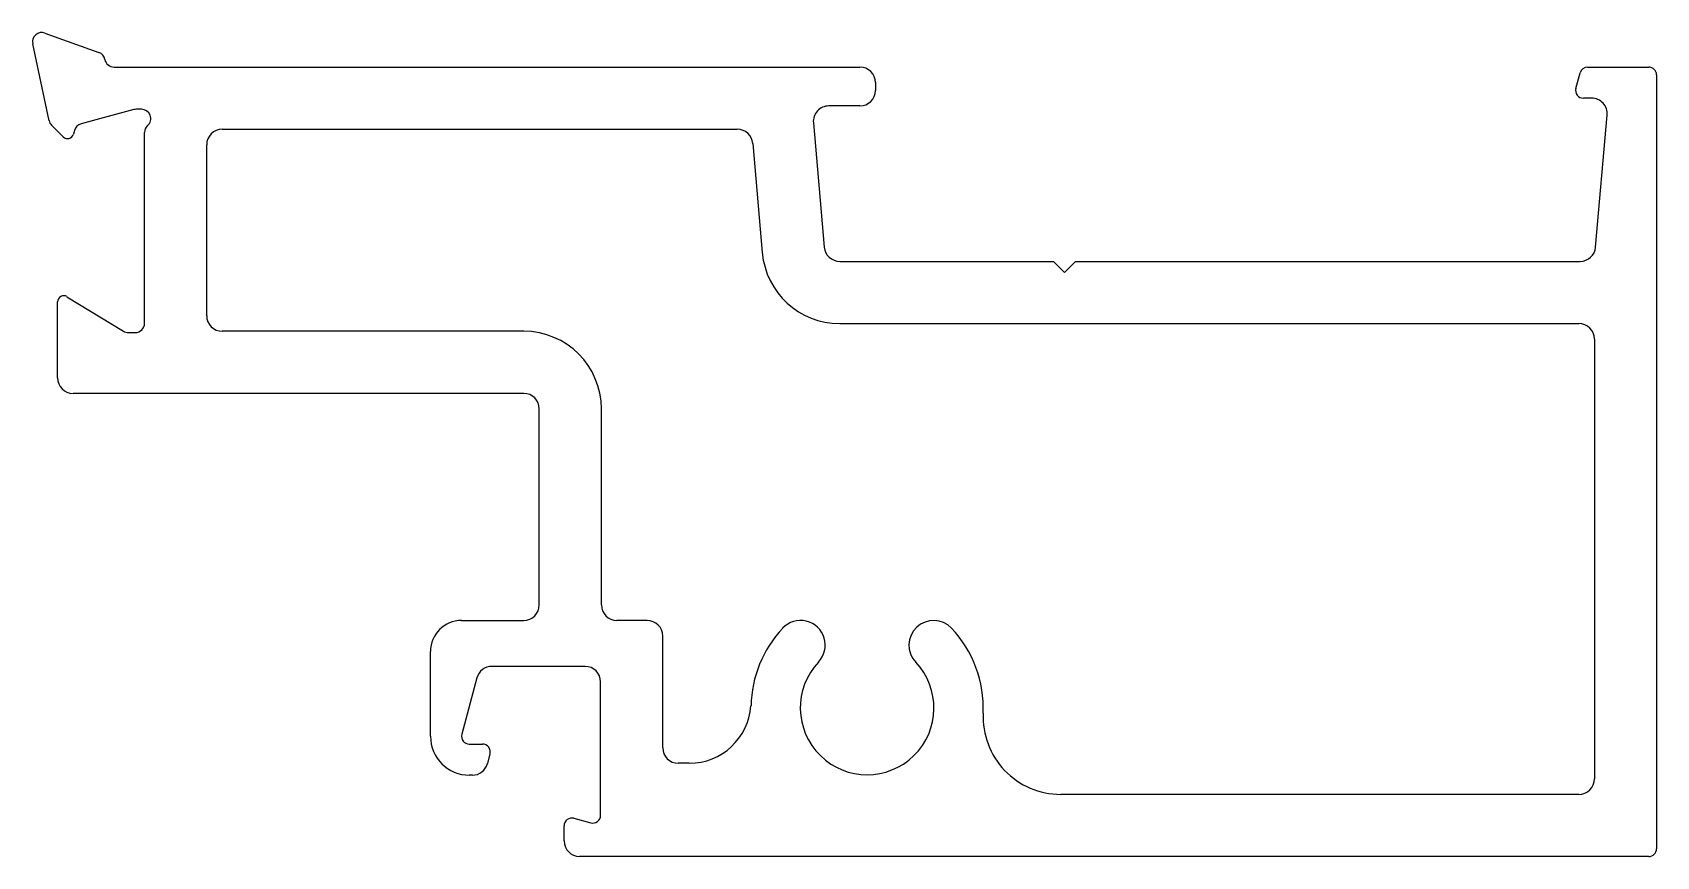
# Model space of a CAD drawing. Extents: x -27.4 to 24.9, y 3.8 to 30.3.
import ezdxf

# ---------------------------------------------------------------- set-up
doc = ezdxf.new("R2010")
doc.units = 0
doc.layers.add('PROFILE', color=1, linetype='CONTINUOUS')

msp = doc.modelspace()

# ---------------------------------------------------------------- linework, layer by layer
at = {"layer": 'PROFILE', "color": 7}
for p, q in [((-26.822, 27.482), (-27.348, 29.957)), ((-26.952, 30.301), (-25.218, 29.674)), ((-24.731, 29.206), (-0.73, 29.206)), ((22.307, 28.521), (22.441, 29.021)), ((22.682, 29.206), (24.652, 29.206)), ((24.902, 28.956), (24.902, 4.056)), ((-0.23, 28.706), (-0.23, 28.456)), ((-24.088, 27.837), (-25.792, 27.378)), ((-23.85, 27.848), (-24.011, 27.848)), ((-0.73, 27.956), (-1.73, 27.956)), ((22.815, 28.206), (22.548, 28.206)), ((-26.368, 26.962), (-26.74, 27.332)), ((-21.249, 27.206), (-4.676, 27.206)), ((-2.228, 27.412), (-1.878, 23.411)), ((22.942, 23.411), (23.314, 27.662)), ((-26.004, 27.165), (-26.034, 27.052)), ((-23.749, 20.965), (-23.749, 27.101)), ((-21.749, 21.207), (-21.749, 26.706)), ((-4.178, 26.75), (-3.871, 23.237)), ((-1.38, 22.955), (5.498, 22.955)), ((5.498, 22.955), (5.852, 22.601)), ((5.852, 22.601), (6.205, 22.955)), ((6.205, 22.955), (22.444, 22.955)), ((-26.549, 19.207), (-26.549, 21.649)), ((-26.245, 21.819), (-24.426, 20.709)), ((-1.38, 20.955), (22.402, 20.955)), ((-24.27, 20.665), (-24.049, 20.665)), ((-11.548, 20.707), (-21.249, 20.707)), ((22.902, 20.457), (22.902, 6.306)), ((-11.548, 18.707), (-26.049, 18.707)), ((-11.048, 11.901), (-11.048, 18.207)), ((-9.048, 11.901), (-9.048, 18.207)), ((-13.548, 11.401), (-11.548, 11.401)), ((-7.575, 11.401), (-8.548, 11.401)), ((-7.075, 7.306), (-7.075, 10.901)), ((-14.548, 7.673), (-14.548, 10.401)), ((-13.053, 9.552), (-13.54, 7.738)), ((-9.575, 9.923), (-12.57, 9.923)), ((-9.075, 5.132), (-9.075, 9.423)), ((-13.298, 7.423), (-12.874, 7.423)), ((-12.633, 7.108), (-12.717, 6.794)), ((-6.222, 6.806), (-6.575, 6.806)), ((-13.2, 6.423), (-13.298, 6.423)), ((22.402, 5.806), (5.733, 5.806)), ((5.733, 5.806), (5.733, 5.806)), ((-10.248, 4.306), (-10.248, 4.795)), ((-9.934, 5.036), (-9.389, 4.89)), ((24.652, 3.806), (-9.748, 3.806)), ((24.652, 3.806), (24.652, 3.806))]:
    msp.add_line(p, q, dxfattribs=at)
for centre, radius, start, end in [((-27.054, 30.019), 0.3, 70.0969, 192), ((-25.32, 29.392), 0.3, 11.0012, 70.0969), ((-24.731, 29.506), 0.3, 191.0012, 270.0969), ((-0.73, 28.706), 0.5, 0, 90), ((22.682, 28.956), 0.25, 90, 165), ((24.652, 28.956), 0.25, 0, 90), ((-0.73, 28.456), 0.5, 270, 0), ((22.548, 28.456), 0.25, 165, 270), ((-24.01, 27.548), 0.3, 90.0969, 105.0969), ((-23.85, 27.548), 0.3, 311.9073, 90.0969), ((-1.73, 27.456), 0.5, 90, 185), ((22.815, 27.706), 0.5, 355, 90), ((-26.528, 27.545), 0.3, 192, 225.0969), ((-25.714, 27.088), 0.3, 105.0969, 165.0969), ((-23.449, 27.102), 0.3, 131.9073, 180.0969), ((-21.249, 26.706), 0.5, 90, 180), ((-4.676, 26.706), 0.5, 5, 90), ((-26.227, 27.103), 0.2, 225.0969, 345.0969), ((-1.38, 23.455), 2.5, 185, 270), ((-1.38, 23.455), 0.5, 185, 270), ((22.444, 23.455), 0.5, 270, 355), ((-26.349, 21.649), 0.2, 58.6, 180), ((-24.049, 20.965), 0.3, 270, 0), ((-21.249, 21.207), 0.5, 180, 270), ((22.402, 20.455), 0.5, 0.2991, 90), ((-24.27, 20.965), 0.3, 238.6, 270), ((-11.548, 18.207), 2.5, 360, 90), ((-26.049, 19.207), 0.5, 180, 270), ((-11.548, 18.207), 0.5, 0, 90), ((-11.548, 11.901), 0.5, 270, 0), ((-8.548, 11.901), 0.5, 180, 270), ((-13.548, 10.401), 1, 90, 180), ((-7.575, 10.901), 0.5, 0, 90), ((-0.498, 8.586), 3.737, 136.6427, 179.0061), ((-2.639, 10.607), 0.794, 316.6427, 136.6427), ((1.642, 10.607), 0.794, 43.3573, 223.3573), ((-0.498, 8.586), 3.737, 357.4282, 43.3573), ((-0.498, 8.586), 2.15, 136.6427, 43.3573), ((-12.57, 9.423), 0.5, 90, 165), ((-9.575, 9.423), 0.5, 0, 90), ((-6.227, 8.804), 1.998, 270.144, 355.5955), ((5.733, 8.306), 2.5, 177.4282, 270), ((-13.298, 7.673), 1.25, 180, 270), ((-13.298, 7.673), 0.25, 165, 270), ((-12.874, 7.173), 0.25, 345, 90), ((-13.2, 6.923), 0.5, 270, 345), ((-6.575, 7.306), 0.5, 180, 270), ((22.402, 6.306), 0.5, 270, 360), ((-9.998, 4.795), 0.25, 75, 180), ((-9.325, 5.132), 0.25, 255, 360), ((-9.748, 4.306), 0.5, 180, 270), ((24.652, 4.056), 0.25, 270, 0)]:
    msp.add_arc(centre, radius, start, end, dxfattribs=at)

doc.saveas('drawing.dxf')
